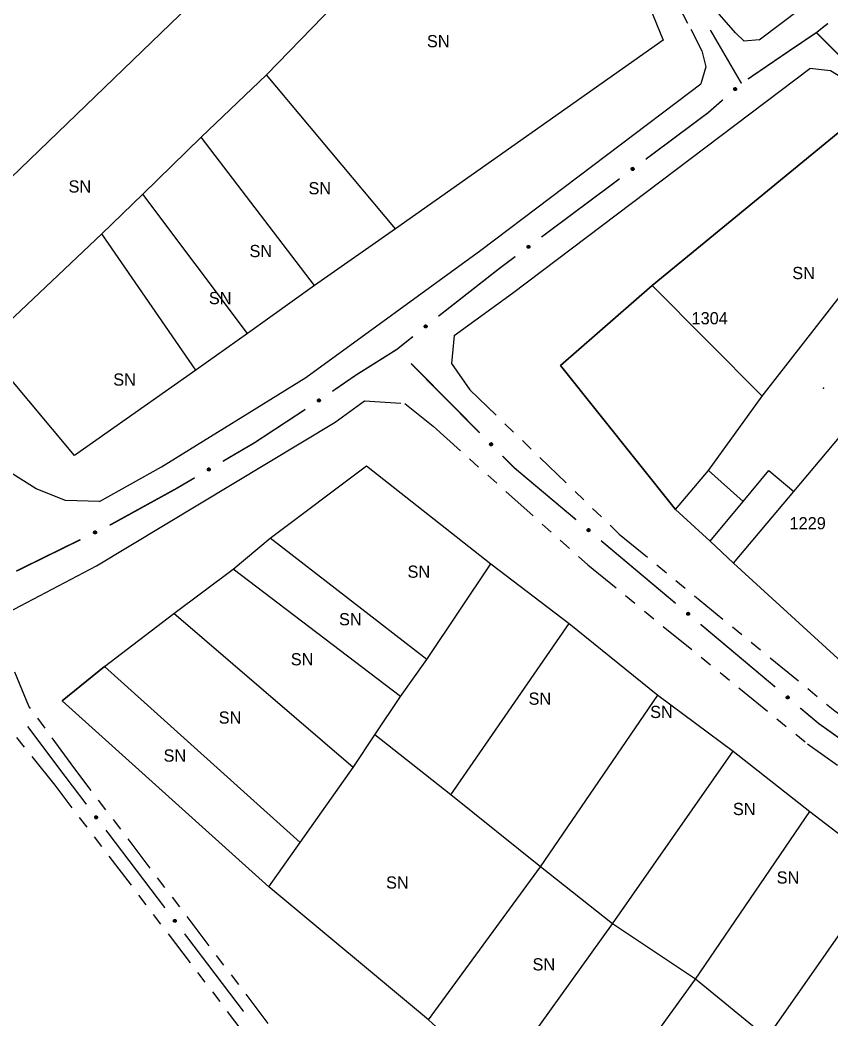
# Model space of a CAD drawing. Extents: x 207981 to 210201, y 4876477 to 4878908.
# Drawn here: x 209309.6 to 209409.4, y 4877421.4 to 4877544.4 of the extents above; entities that cross this region are included whole.
import ezdxf
from ezdxf.enums import TextEntityAlignment as Align

# ---------------------------------------------------------------- set-up
doc = ezdxf.new("R2010")
doc.units = 0
doc.header["$LTSCALE"] = 1.5
doc.header["$MEASUREMENT"] = 0
doc.linetypes.add('TRACO_25', pattern=[8, 3, -1, 1, -1, 1, -1])
for name, color, linetype in [('CD_MALHA_LOTES', 7, 'CONTINUOUS'), ('RU-QUADRA', 210, 'CONTINUOUS'), ('SV-EIXO-ROD-ESTR', 7, 'CONTINUOUS'), ('SV-EIXO-RUA-N-PAV', 6, 'CONTINUOUS'), ('SV-EST-MUNIC-PAV', 20, 'CONTINUOUS'), ('SV-RUA-NAO-PAV', 7, 'CONTINUOUS'), ('Th_NmrPort', 1, 'CONTINUOUS')]:
    doc.layers.add(name, color=color, linetype=linetype)

msp = doc.modelspace()

# ---------------------------------------------------------------- linework, layer by layer
at = {"layer": 'CD_MALHA_LOTES', "linetype": 'Continuous', "flags": 128}
for points in [[(209369.734508, 4877584.645409), (209374.218729, 4877577.562855), (209388.719106, 4877541.940543)], [(209345.343701, 4877560.63178), (209296.939264, 4877513.945596)], [(209339.895583, 4877537.707774), (209353.809239, 4877552.040516)], [(209388.719106, 4877541.940543), (209355.778943, 4877518.765085)], [(209331.891039, 4877530.038499), (209339.895583, 4877537.707774)], [(209355.778943, 4877518.765085), (209339.895583, 4877537.707774)], [(209324.68276, 4877522.997854), (209331.891039, 4877530.038499)], [(209345.804696, 4877511.766348), (209331.891039, 4877530.038499)], [(209410.2678, 4877530.556582), (209387.368751, 4877511.783071)], [(209319.653727, 4877518.136456), (209324.68276, 4877522.997854)], [(209337.59061, 4877505.857235), (209324.68276, 4877522.997854)], [(209355.778943, 4877518.765085), (209345.804696, 4877511.766348)], [(209304.985716, 4877504.306617), (209319.653727, 4877518.136456)], [(209331.220502, 4877501.373015), (209319.653727, 4877518.136456)], [(209400.904222, 4877498.154892), (209412.400101, 4877512.895575)], [(209345.804696, 4877511.766348), (209337.59061, 4877505.857235)], [(209387.368751, 4877511.783071), (209376.104644, 4877501.955948)], [(209400.904222, 4877498.154892), (209387.368751, 4877511.783071)], [(209337.59061, 4877505.857235), (209331.220502, 4877501.373015)], [(209316.301039, 4877490.853955), (209304.985716, 4877504.306617)], [(209376.104644, 4877501.955948), (209390.242721, 4877484.202232)], [(209331.220502, 4877501.373015), (209316.301039, 4877490.853955)], [(209394.321904, 4877489.023085), (209400.904222, 4877498.154892)], [(209404.797987, 4877486.427241), (209410.638635, 4877493.380394)], [(209340.365441, 4877480.679302), (209352.232154, 4877489.579337)], [(209352.232154, 4877489.579337), (209367.52909, 4877477.527206)], [(209390.242721, 4877484.202232), (209394.321904, 4877489.023085)], [(209398.586504, 4877485.222028), (209394.321904, 4877489.023085)], [(209398.586504, 4877485.222028), (209401.7386, 4877489.023085)], [(209401.7386, 4877489.023085), (209404.797987, 4877486.427241)], [(209397.381291, 4877477.619915), (209404.797987, 4877486.427241)], [(209394.507321, 4877480.308467), (209398.586504, 4877485.222028)], [(209390.242721, 4877484.202232), (209394.507321, 4877480.308467)], [(209335.822714, 4877476.878245), (209340.365441, 4877480.679302)], [(209359.64885, 4877465.753201), (209340.365441, 4877480.679302)], [(209394.507321, 4877480.308467), (209397.381291, 4877477.619915)], [(209328.498727, 4877471.408432), (209335.822714, 4877476.878245)], [(209356.404046, 4877461.210475), (209335.822714, 4877476.878245)], [(209359.64885, 4877465.753201), (209367.52909, 4877477.527206)], [(209367.52909, 4877477.527206), (209377.170794, 4877470.203219)], [(209397.381291, 4877477.619915), (209416.850118, 4877459.819844)], [(209319.969526, 4877464.918823), (209328.498727, 4877471.408432)], [(209350.563398, 4877452.495857), (209328.498727, 4877471.408432)], [(209362.615529, 4877449.111989), (209377.170794, 4877470.203219)], [(209377.170794, 4877470.203219), (209388.064067, 4877461.395892)], [(209319.969526, 4877464.918823), (209314.777839, 4877460.700577)], [(209344.073789, 4877443.271341), (209319.969526, 4877464.918823)], [(209356.404046, 4877461.210475), (209359.64885, 4877465.753201)], [(209353.25195, 4877456.482331), (209356.404046, 4877461.210475)], [(209373.647864, 4877440.258309), (209388.064067, 4877461.395892)], [(209388.064067, 4877461.395892), (209397.334937, 4877454.489094)], [(209314.777839, 4877460.700577), (209340.180023, 4877437.801528)], [(209350.563398, 4877452.495857), (209353.25195, 4877456.482331)], [(209362.615529, 4877449.111989), (209353.25195, 4877456.482331)], [(209382.501545, 4877433.258802), (209397.334937, 4877454.489094)], [(209397.334937, 4877454.489094), (209406.791224, 4877447.072398)], [(209344.073789, 4877443.271341), (209350.563398, 4877452.495857)], [(209373.647864, 4877440.258309), (209362.615529, 4877449.111989)], [(209392.699502, 4877426.444712), (209406.791224, 4877447.072398)], [(209406.791224, 4877447.072398), (209416.062094, 4877439.980182)], [(209340.180023, 4877437.801528), (209344.073789, 4877443.271341)], [(209359.834268, 4877421.438442), (209373.647864, 4877440.258309)], [(209382.501545, 4877433.258802), (209373.647864, 4877440.258309)], [(209401.506828, 4877419.213434), (209416.062094, 4877439.980182)], [(209359.834268, 4877421.438442), (209340.180023, 4877437.801528)], [(209368.409822, 4877413.650912), (209382.501545, 4877433.258802)], [(209392.699502, 4877426.444712), (209382.501545, 4877433.258802)], [(209377.680692, 4877405.677963), (209392.699502, 4877426.444712)], [(209401.506828, 4877419.213434), (209392.699502, 4877426.444712)], [(209368.409822, 4877413.650912), (209359.834268, 4877421.438442)]]:
    msp.add_lwpolyline(points, dxfattribs=at)
at = {"layer": 'RU-QUADRA', "linetype": 'Continuous', "flags": 128}
for points in [[(209274.195698, 4877617.400721), (209282.983699, 4877626.302561), (209306.201066, 4877651.447723), (209324.598942, 4877632.840303), (209341.194749, 4877615.071055), (209347.606766, 4877608.407587), (209369.734508, 4877584.645409), (209374.218729, 4877577.562855), (209388.719106, 4877541.940543), (209355.778943, 4877518.765085), (209345.804696, 4877511.766348), (209337.59061, 4877505.857235), (209331.220502, 4877501.373015), (209316.301039, 4877490.853955), (209304.985716, 4877504.306617), (209296.939264, 4877513.945596), (209278.541387, 4877536.953419), (209274.893252, 4877540.796972), (209269.431578, 4877546.551207), (209255.722985, 4877564.130461), (209240.401617, 4877583.161213), (209251.691046, 4877594.934475), (209266.528582, 4877608.965623)], [(209538.715704, 4877430.060352), (209509.04892, 4877390.149256), (209473.587843, 4877416.710299), (209465.738506, 4877422.921782), (209457.348369, 4877430.15306), (209448.139304, 4877438.126008), (209438.034056, 4877445.125515), (209416.850118, 4877459.819844), (209397.381291, 4877477.619915), (209394.507321, 4877480.308467), (209390.242721, 4877484.202232), (209376.104644, 4877501.955948), (209387.368751, 4877511.783071), (209410.2678, 4877530.556582), (209427.882453, 4877514.564332), (209447.536698, 4877499.452814), (209456.946631, 4877492.267889), (209466.402918, 4877485.036611), (209476.97171, 4877477.156371), (209486.474352, 4877470.203219), (209495.467096, 4877463.481838), (209503.440044, 4877457.548481)]]:
    msp.add_lwpolyline(points, close=True, dxfattribs=at)
msp.add_lwpolyline([(209368.409822, 4877413.650912), (209359.834268, 4877421.438442), (209340.180023, 4877437.801528), (209314.777839, 4877460.700577), (209319.969526, 4877464.918823), (209328.498727, 4877471.408432), (209335.822714, 4877476.878245), (209340.365441, 4877480.679302), (209352.232154, 4877489.579337), (209367.52909, 4877477.527206), (209377.170794, 4877470.203219), (209388.064067, 4877461.395892), (209397.334937, 4877454.489094), (209406.791224, 4877447.072398), (209416.062094, 4877439.980182), (209426.213697, 4877432.007234), (209438.08041, 4877423.292616), (209447.073154, 4877416.246755)], dxfattribs=at)
at = {"layer": 'SV-EIXO-ROD-ESTR', "const_width": 0.18}
for points in [[(209408.217179, 4877543.394842), (209407.578064, 4877542.888086)], [(209409.000753, 4877544.01614), (209408.217179, 4877543.394842)], [(209407.578064, 4877542.888086), (209404.936505, 4877541.109797)], [(209404.393325, 4877540.74413), (209399.150407, 4877537.170137)], [(209404.936505, 4877541.109797), (209404.393325, 4877540.74413)], [(209396.071202, 4877534.6254), (209394.567124, 4877533.307162)], [(209394.241762, 4877533.022001), (209386.572303, 4877527.302405)], [(209394.567124, 4877533.307162), (209394.241762, 4877533.022001)], [(209383.365794, 4877524.911109), (209373.746264, 4877517.737223)], [(209370.539754, 4877515.345927), (209368.936499, 4877514.150279)], [(209368.645941, 4877513.933592), (209361.060658, 4877507.98837)], [(209368.936499, 4877514.150279), (209368.645941, 4877513.933592)], [(209357.931469, 4877505.49678), (209356.368423, 4877504.249027)], [(209355.966203, 4877503.927941), (209351.322008, 4877501.008971)], [(209356.368423, 4877504.249027), (209355.966203, 4877503.927941)], [(209350.902397, 4877500.745236), (209348.014633, 4877498.759899)], [(209351.322008, 4877501.008971), (209350.902397, 4877500.745236)], [(209344.689046, 4877496.537577), (209338.836711, 4877492.696982)], [(209338.408165, 4877492.415749), (209334.535832, 4877490.148166)], [(209338.836711, 4877492.696982), (209338.408165, 4877492.415749)], [(209331.084105, 4877488.126885), (209329.358242, 4877487.116244)], [(209328.777195, 4877486.775991), (209320.60594, 4877482.279639)], [(209329.358242, 4877487.116244), (209328.777195, 4877486.775991)], [(209317.015844, 4877480.515856), (209309.834269, 4877476.990947)], [(209309.834269, 4877476.990947), (209309.119097, 4877476.639922)]]:
    msp.add_lwpolyline(points, dxfattribs=at)
at = {"layer": 'SV-EIXO-ROD-ESTR'}
for points in [[(209397.755889, 4877535.955555), (209397.753367, 4877535.906712), (209397.741212, 4877535.865249), (209397.721121, 4877535.833585), (209397.696071, 4877535.810233), (209397.667752, 4877535.78923), (209397.63453, 4877535.774354), (209397.593999, 4877535.766011), (209397.544985, 4877535.768196), (209397.503328, 4877535.78344), (209397.471231, 4877535.801476), (209397.445378, 4877535.826195), (209397.425435, 4877535.854047), (209397.411124, 4877535.889067), (209397.40307, 4877535.930224), (209397.40646, 4877535.979457), (209397.418656, 4877536.020024), (209397.438893, 4877536.050141), (209397.463908, 4877536.075974), (209397.493076, 4877536.09707), (209397.525772, 4877536.111485), (209397.567225, 4877536.11952), (209397.615773, 4877536.11553), (209397.656373, 4877536.103828), (209397.686766, 4877536.084019), (209397.711645, 4877536.058819), (209397.733057, 4877536.030672), (209397.749401, 4877535.997898), (209397.755889, 4877535.955555)], [(209385.150035, 4877526.104409), (209385.143674, 4877526.055916), (209385.12829, 4877526.01554), (209385.105766, 4877525.985557), (209385.078954, 4877525.964252), (209385.049069, 4877525.945545), (209385.014778, 4877525.933332), (209384.973716, 4877525.928207), (209384.925026, 4877525.934248), (209384.8847, 4877525.952725), (209384.854124, 4877525.973235), (209384.830298, 4877525.999913), (209384.812612, 4877526.02925), (209384.801104, 4877526.065289), (209384.796317, 4877526.106952), (209384.803576, 4877526.155765), (209384.818929, 4877526.195245), (209384.841476, 4877526.223674), (209384.868449, 4877526.247457), (209384.899188, 4877526.266189), (209384.932918, 4877526.277984), (209384.974875, 4877526.282728), (209385.022958, 4877526.274925), (209385.06251, 4877526.260061), (209385.091248, 4877526.237919), (209385.114065, 4877526.210837), (209385.133192, 4877526.181091), (209385.146904, 4877526.147132), (209385.150035, 4877526.104409)], [(209372.323996, 4877516.539227), (209372.317634, 4877516.490734), (209372.30225, 4877516.450358), (209372.279727, 4877516.420375), (209372.252915, 4877516.39907), (209372.22303, 4877516.380363), (209372.188739, 4877516.36815), (209372.147676, 4877516.363025), (209372.098987, 4877516.369066), (209372.058661, 4877516.387543), (209372.028084, 4877516.408053), (209372.004259, 4877516.434731), (209371.986572, 4877516.464068), (209371.975064, 4877516.500107), (209371.970278, 4877516.54177), (209371.977536, 4877516.590583), (209371.99289, 4877516.630063), (209372.015437, 4877516.658492), (209372.04241, 4877516.682275), (209372.073149, 4877516.701007), (209372.106879, 4877516.712802), (209372.148836, 4877516.717546), (209372.196919, 4877516.709743), (209372.236471, 4877516.694879), (209372.265209, 4877516.672737), (209372.288025, 4877516.645655), (209372.307152, 4877516.615909), (209372.320864, 4877516.58195), (209372.323996, 4877516.539227)], [(209359.675482, 4877506.748141), (209359.670719, 4877506.699465), (209359.656672, 4877506.658604), (209359.635147, 4877506.627897), (209359.609051, 4877506.605721), (209359.579797, 4877506.586041), (209359.545926, 4877506.572706), (209359.505055, 4877506.566233), (209359.456193, 4877506.570668), (209359.415281, 4877506.587809), (209359.384046, 4877506.607301), (209359.359356, 4877506.633182), (209359.340714, 4877506.66192), (209359.328026, 4877506.697561), (209359.321871, 4877506.739044), (209359.32752, 4877506.788069), (209359.341566, 4877506.828033), (209359.363165, 4877506.857189), (209359.389341, 4877506.881846), (209359.419447, 4877506.90158), (209359.452771, 4877506.914478), (209359.494549, 4877506.9206), (209359.542863, 4877506.914383), (209359.582882, 4877506.900829), (209359.612333, 4877506.879645), (209359.636028, 4877506.853328), (209359.656124, 4877506.824227), (209359.670946, 4877506.790738), (209359.675482, 4877506.748141)], [(209346.541662, 4877497.621689), (209346.532403, 4877497.573665), (209346.514625, 4877497.534284), (209346.490343, 4877497.505706), (209346.462301, 4877497.486048), (209346.431348, 4877497.469168), (209346.396386, 4877497.459034), (209346.35509, 4877497.456382), (209346.30685, 4877497.465332), (209346.267705, 4877497.486196), (209346.238415, 4877497.508503), (209346.216232, 4877497.536563), (209346.200338, 4877497.566907), (209346.191012, 4877497.603572), (209346.188734, 4877497.645447), (209346.198908, 4877497.693736), (209346.216602, 4877497.732225), (209346.240814, 4877497.75925), (209346.269165, 4877497.781371), (209346.300972, 4877497.798226), (209346.335349, 4877497.807976), (209346.377515, 4877497.810194), (209346.425044, 4877497.799521), (209346.463633, 4877497.782311), (209346.49099, 4877497.758485), (209346.512141, 4877497.730083), (209346.529449, 4877497.699243), (209346.541099, 4877497.664522), (209346.541662, 4877497.621689)], [(209332.989581, 4877489.115138), (209332.977886, 4877489.067649), (209332.958123, 4877489.029226), (209332.932416, 4877489.001923), (209332.903408, 4877488.98372), (209332.871634, 4877488.96844), (209332.836201, 4877488.960101), (209332.794824, 4877488.959558), (209332.747103, 4877488.970956), (209332.709073, 4877488.993789), (209332.680957, 4877489.017559), (209332.660235, 4877489.046714), (209332.645908, 4877489.077829), (209332.638464, 4877489.114922), (209332.638323, 4877489.156859), (209332.650945, 4877489.204566), (209332.670579, 4877489.242102), (209332.696137, 4877489.267858), (209332.725579, 4877489.288506), (209332.758204, 4877489.303717), (209332.793034, 4877489.311701), (209332.835258, 4877489.311767), (209332.88218, 4877489.298685), (209332.919842, 4877489.27953), (209332.945949, 4877489.25434), (209332.965624, 4877489.224897), (209332.981338, 4877489.193214), (209332.991202, 4877489.157945), (209332.989581, 4877489.115138)], [(209318.988723, 4877481.361571), (209318.973573, 4877481.315069), (209318.951043, 4877481.2782), (209318.923401, 4877481.252858), (209318.893135, 4877481.236833), (209318.860326, 4877481.223926), (209318.824376, 4877481.218212), (209318.78307, 4877481.220707), (209318.736315, 4877481.235578), (209318.700064, 4877481.26114), (209318.673769, 4877481.28691), (209318.655242, 4877481.317507), (209318.643238, 4877481.34959), (209318.638536, 4877481.387129), (209318.641474, 4877481.428963), (209318.657565, 4877481.475616), (209318.6799, 4877481.511609), (209318.707281, 4877481.535419), (209318.738159, 4877481.55385), (209318.771813, 4877481.566626), (209318.807134, 4877481.572032), (209318.849249, 4877481.568998), (209318.895085, 4877481.552506), (209318.931238, 4877481.530639), (209318.955426, 4877481.503601), (209318.972887, 4877481.472792), (209318.986233, 4877481.440042), (209318.993482, 4877481.404144), (209318.988723, 4877481.361571)]]:
    msp.add_lwpolyline(points, close=True, dxfattribs=at)
for points in [[(209397.567225, 4877536.11952), (209397.40307, 4877535.930224)], [(209397.525772, 4877536.111485), (209397.40646, 4877535.979457)], [(209397.58962, 4877536.113844), (209397.409049, 4877535.912037)], [(209397.543926, 4877536.110084), (209397.410293, 4877535.960303)], [(209397.615773, 4877536.11553), (209397.411124, 4877535.889067)], [(209397.506579, 4877536.100939), (209397.41706, 4877536.004337)], [(209397.493076, 4877536.09707), (209397.418656, 4877536.020024)], [(209397.633781, 4877536.109002), (209397.421145, 4877535.875463)], [(209397.656373, 4877536.103828), (209397.425435, 4877535.854047)], [(209397.668453, 4877536.092215), (209397.437346, 4877535.842487)], [(209397.686766, 4877536.084019), (209397.445378, 4877535.826195)], [(209397.696968, 4877536.070031), (209397.457905, 4877535.81696)], [(209397.711645, 4877536.058819), (209397.471231, 4877535.801476)], [(209397.720225, 4877536.041425), (209397.492196, 4877535.794396)], [(209397.733057, 4877536.030672), (209397.503328, 4877535.78344)], [(209397.737578, 4877536.011274), (209397.527894, 4877535.778508)], [(209397.749401, 4877535.997898), (209397.544985, 4877535.768196)], [(209397.750827, 4877535.977525), (209397.570902, 4877535.770841)], [(209397.755889, 4877535.955555), (209397.593999, 4877535.766011)], [(209397.753434, 4877535.929006), (209397.619548, 4877535.775373)], [(209397.753367, 4877535.906712), (209397.63453, 4877535.774354)], [(209397.74654, 4877535.883046), (209397.657148, 4877535.788369)], [(209397.741212, 4877535.865249), (209397.667752, 4877535.78923)], [(209384.974875, 4877526.282728), (209384.796317, 4877526.106952)], [(209384.996753, 4877526.275304), (209384.800845, 4877526.088351)], [(209385.022958, 4877526.274925), (209384.801104, 4877526.065289)], [(209384.932918, 4877526.277984), (209384.803576, 4877526.155765)], [(209384.950905, 4877526.275156), (209384.805888, 4877526.136368)], [(209385.040396, 4877526.266999), (209384.810022, 4877526.050938)], [(209385.06251, 4877526.260061), (209384.812612, 4877526.02925)], [(209384.912954, 4877526.268982), (209384.816103, 4877526.179733)], [(209384.899188, 4877526.266189), (209384.818929, 4877526.195245)], [(209385.073637, 4877526.247532), (209384.823575, 4877526.016788)], [(209385.091248, 4877526.237919), (209384.830298, 4877525.999913)], [(209385.100316, 4877526.223171), (209384.842059, 4877525.98972)], [(209385.114065, 4877526.210837), (209384.854124, 4877525.973235)], [(209385.121247, 4877526.192822), (209384.874466, 4877525.964525)], [(209385.133192, 4877526.181091), (209384.8847, 4877525.952725)], [(209385.136171, 4877526.161397), (209384.908801, 4877525.945874)], [(209385.146904, 4877526.147132), (209384.925026, 4877525.934248)], [(209385.14672, 4877526.126709), (209384.951072, 4877525.934843)], [(209385.150035, 4877526.104409), (209384.973716, 4877525.928207)], [(209385.145497, 4877526.078135), (209384.999924, 4877525.935529)], [(209385.143674, 4877526.055916), (209385.014778, 4877525.933332)], [(209385.135003, 4877526.032862), (209385.03843, 4877525.945521)], [(209385.12829, 4877526.01554), (209385.049069, 4877525.945545)], [(209372.148836, 4877516.717546), (209371.970278, 4877516.54177)], [(209372.170714, 4877516.710122), (209371.974805, 4877516.523169)], [(209372.196919, 4877516.709743), (209371.975064, 4877516.500107)], [(209372.106879, 4877516.712802), (209371.977536, 4877516.590583)], [(209372.124865, 4877516.709974), (209371.979848, 4877516.571186)], [(209372.214356, 4877516.701817), (209371.983983, 4877516.485756)], [(209372.236471, 4877516.694879), (209371.986572, 4877516.464068)], [(209372.086915, 4877516.7038), (209371.990064, 4877516.614551)], [(209372.073149, 4877516.701007), (209371.99289, 4877516.630063)], [(209372.247598, 4877516.68235), (209371.997535, 4877516.451606)], [(209372.265209, 4877516.672737), (209372.004259, 4877516.434731)], [(209372.274276, 4877516.657989), (209372.016019, 4877516.424538)], [(209372.288025, 4877516.645655), (209372.028084, 4877516.408053)], [(209372.295207, 4877516.62764), (209372.048426, 4877516.399342)], [(209372.307152, 4877516.615909), (209372.058661, 4877516.387543)], [(209372.310132, 4877516.596215), (209372.082762, 4877516.380692)], [(209372.320864, 4877516.58195), (209372.098987, 4877516.369066)], [(209372.320681, 4877516.561527), (209372.125032, 4877516.36966)], [(209372.323996, 4877516.539227), (209372.147676, 4877516.363025)], [(209372.319457, 4877516.512953), (209372.173884, 4877516.370346)], [(209372.317634, 4877516.490734), (209372.188739, 4877516.36815)], [(209372.308964, 4877516.46768), (209372.212391, 4877516.380339)], [(209372.30225, 4877516.450358), (209372.22303, 4877516.380363)], [(209359.494549, 4877506.9206), (209359.321871, 4877506.739044)], [(209359.516659, 4877506.913901), (209359.327009, 4877506.720602)], [(209359.452771, 4877506.914478), (209359.32752, 4877506.788069)], [(209359.542863, 4877506.914383), (209359.328026, 4877506.697561)], [(209359.470841, 4877506.912244), (209359.330469, 4877506.76876)], [(209359.560551, 4877506.907035), (209359.337412, 4877506.683511)], [(209359.433114, 4877506.904825), (209359.339252, 4877506.812436)], [(209359.582882, 4877506.900829), (209359.340714, 4877506.66192)], [(209359.419447, 4877506.90158), (209359.341566, 4877506.828033)], [(209359.594415, 4877506.888673), (209359.35208, 4877506.649826)], [(209359.612333, 4877506.879645), (209359.359356, 4877506.633182)], [(209359.621881, 4877506.865203), (209359.371445, 4877506.623381)], [(209359.636028, 4877506.853328), (209359.384046, 4877506.607301)], [(209359.6438, 4877506.835559), (209359.404664, 4877506.599265)], [(209359.656124, 4877506.824227), (209359.415281, 4877506.587809)], [(209359.65975, 4877506.804642), (209359.439594, 4877506.581754)], [(209359.670946, 4877506.790738), (209359.456193, 4877506.570668)], [(209359.671435, 4877506.77032), (209359.482205, 4877506.57212)], [(209359.675482, 4877506.748141), (209359.505055, 4877506.566233)], [(209359.67181, 4877506.721732), (209359.531008, 4877506.574413)], [(209359.670719, 4877506.699465), (209359.545926, 4877506.572706)], [(209359.662812, 4877506.676138), (209359.569165, 4877506.585667)], [(209359.656672, 4877506.658604), (209359.579797, 4877506.586041)], [(209346.377515, 4877497.810194), (209346.188734, 4877497.645447)], [(209346.425044, 4877497.799521), (209346.191012, 4877497.603572)], [(209346.398909, 4877497.801472), (209346.192138, 4877497.626608)], [(209346.335349, 4877497.807976), (209346.198908, 4877497.693736)], [(209346.441974, 4877497.790563), (209346.199054, 4877497.588712)], [(209346.353134, 4877497.804074), (209346.200052, 4877497.674236)], [(209346.463633, 4877497.782311), (209346.200338, 4877497.566907)], [(209346.473988, 4877497.769137), (209346.210533, 4877497.55381)], [(209346.314881, 4877497.800188), (209346.21285, 4877497.71691)], [(209346.49099, 4877497.758485), (209346.216232, 4877497.536563)], [(209346.300972, 4877497.798226), (209346.216602, 4877497.732225)], [(209346.499157, 4877497.743219), (209346.22736, 4877497.525682)], [(209346.512141, 4877497.730083), (209346.238415, 4877497.508503)], [(209346.51823, 4877497.711669), (209346.258197, 4877497.498588)], [(209346.529449, 4877497.699243), (209346.267705, 4877497.486196)], [(209346.531242, 4877497.679406), (209346.291352, 4877497.477911)], [(209346.541099, 4877497.664522), (209346.30685, 4877497.465332)], [(209346.539691, 4877497.644148), (209346.332884, 4877497.464364)], [(209346.541662, 4877497.621689), (209346.35509, 4877497.456382)], [(209346.535556, 4877497.595735), (209346.38169, 4877497.462118)], [(209346.532403, 4877497.573665), (209346.396386, 4877497.459034)], [(209346.522365, 4877497.551172), (209346.420727, 4877497.469783)], [(209346.514625, 4877497.534284), (209346.431348, 4877497.469168)], [(209332.835258, 4877489.311767), (209332.638323, 4877489.156859)], [(209332.88218, 4877489.298685), (209332.638464, 4877489.114922)], [(209332.856179, 4877489.301965), (209332.640762, 4877489.13787)], [(209332.898632, 4877489.288875), (209332.645737, 4877489.099671)], [(209332.919842, 4877489.27953), (209332.645908, 4877489.077829)], [(209332.793034, 4877489.311701), (209332.650945, 4877489.204566)], [(209332.810596, 4877489.306898), (209332.651094, 4877489.185033)], [(209332.929512, 4877489.265845), (209332.655422, 4877489.064229)], [(209332.945949, 4877489.25434), (209332.660235, 4877489.046714)], [(209332.772195, 4877489.304968), (209332.666051, 4877489.226999)], [(209332.758204, 4877489.303717), (209332.670579, 4877489.242102)], [(209332.953327, 4877489.238678), (209332.670793, 4877489.03528)], [(209332.965624, 4877489.224897), (209332.680957, 4877489.017559)], [(209332.970766, 4877489.206196), (209332.700209, 4877489.006649)], [(209332.981338, 4877489.193214), (209332.709073, 4877488.993789)], [(209332.982117, 4877489.173311), (209332.732266, 4877488.984308)], [(209332.991202, 4877489.157945), (209332.747103, 4877488.970956)], [(209332.988758, 4877489.137669), (209332.773054, 4877488.968662)], [(209332.989581, 4877489.115138), (209332.794824, 4877488.959558)], [(209332.982159, 4877489.089529), (209332.821681, 4877488.96393)], [(209332.977886, 4877489.067649), (209332.836201, 4877488.960101)], [(209332.966714, 4877489.045697), (209332.861058, 4877488.969595)], [(209332.958123, 4877489.029226), (209332.871634, 4877488.96844)], [(209318.895085, 4877481.552506), (209318.638536, 4877481.387129)], [(209318.849249, 4877481.568998), (209318.641474, 4877481.428963)], [(209318.869394, 4877481.557687), (209318.642513, 4877481.409847)], [(209318.931238, 4877481.530639), (209318.643238, 4877481.34959)], [(209318.910772, 4877481.541516), (209318.64467, 4877481.371385)], [(209318.939878, 4877481.516281), (209318.651728, 4877481.335329)], [(209318.955426, 4877481.503601), (209318.655242, 4877481.317507)], [(209318.824296, 4877481.565952), (209318.656279, 4877481.456125)], [(209318.807134, 4877481.572032), (209318.657565, 4877481.475616)], [(209318.961635, 4877481.487439), (209318.664932, 4877481.305329)], [(209318.972887, 4877481.472792), (209318.673769, 4877481.28691)], [(209318.785857, 4877481.566846), (209318.674277, 4877481.496879)], [(209318.771813, 4877481.566626), (209318.6799, 4877481.511609)], [(209318.976643, 4877481.453765), (209318.692167, 4877481.274616)], [(209318.986233, 4877481.440042), (209318.700064, 4877481.26114)], [(209318.985549, 4877481.420136), (209318.722498, 4877481.249983)], [(209318.993482, 4877481.404144), (209318.736315, 4877481.235578)], [(209318.989555, 4877481.384101), (209318.762028, 4877481.231384)], [(209318.988723, 4877481.361571), (209318.78307, 4877481.220707)], [(209318.979441, 4877481.336576), (209318.810176, 4877481.223096)], [(209318.973573, 4877481.315069), (209318.824376, 4877481.218212)], [(209318.96082, 4877481.293996), (209318.849863, 4877481.225855)], [(209318.951043, 4877481.2782), (209318.860326, 4877481.223926)]]:
    msp.add_lwpolyline(points, dxfattribs=at)
at = {"layer": 'SV-EIXO-RUA-N-PAV', "const_width": 0.18}
for points in [[(209394.525752, 4877543.213403), (209398.048889, 4877537.164642)], [(209408.228954, 4877542.237196), (209407.578064, 4877542.888086)], [(209412.516314, 4877537.949835), (209408.228954, 4877542.237196)], [(209398.048889, 4877537.164642), (209398.359656, 4877536.631098)], [(209366.136301, 4877493.660514), (209357.691525, 4877502.186108)], [(209370.42209, 4877489.333711), (209368.951227, 4877490.81865)], [(209371.118899, 4877488.74857), (209370.42209, 4877489.333711)], [(209378.011113, 4877482.960877), (209371.118899, 4877488.74857)], [(209390.263938, 4877472.671646), (209381.07432, 4877480.388569)], [(209402.516763, 4877462.382414), (209393.327144, 4877470.099338)], [(209407.861112, 4877457.894532), (209405.579969, 4877459.810107)], [(209314.877976, 4877451.729461), (209310.520909, 4877457.538883)], [(209407.878422, 4877457.882231), (209407.861112, 4877457.894532)], [(209415.214658, 4877452.668821), (209407.878422, 4877457.882231)], [(209315.32432, 4877451.141456), (209314.877976, 4877451.729461)], [(209317.742799, 4877447.955399), (209315.32432, 4877451.141456)], [(209327.416716, 4877435.211171), (209320.161278, 4877444.769342)], [(209337.090632, 4877422.466944), (209329.835195, 4877432.025114)]]:
    msp.add_lwpolyline(points, dxfattribs=at)
at = {"layer": 'SV-EIXO-RUA-N-PAV'}
for points in [[(209367.566668, 4877492.060035), (209367.517762, 4877492.059575), (209367.475635, 4877492.06918), (209367.442805, 4877492.087304), (209367.417971, 4877492.110884), (209367.395281, 4877492.13787), (209367.378407, 4877492.170124), (209367.367608, 4877492.210071), (209367.366803, 4877492.259127), (209367.379479, 4877492.301635), (209367.395525, 4877492.334772), (209367.418622, 4877492.362084), (209367.445207, 4877492.383687), (209367.47929, 4877492.400106), (209367.519879, 4877492.410654), (209367.569227, 4877492.410271), (209367.610462, 4877492.400571), (209367.641756, 4877492.382206), (209367.669067, 4877492.358812), (209367.691901, 4877492.330985), (209367.708283, 4877492.299228), (209367.718829, 4877492.258342), (209367.717805, 4877492.209641), (209367.7086, 4877492.168403), (209367.69068, 4877492.136859), (209367.667043, 4877492.11049), (209367.640253, 4877492.087403), (209367.608537, 4877492.069092), (209367.566668, 4877492.060035)], [(209379.581957, 4877481.498026), (209379.533298, 4877481.493091), (209379.490469, 4877481.498801), (209379.456118, 4877481.513844), (209379.42923, 4877481.535053), (209379.404165, 4877481.559848), (209379.38441, 4877481.590423), (209379.370001, 4877481.629213), (209379.364709, 4877481.67799), (209379.373441, 4877481.72148), (209379.386388, 4877481.755946), (209379.406888, 4877481.785257), (209379.431384, 4877481.809203), (209379.463821, 4877481.828673), (209379.503275, 4877481.842891), (209379.552451, 4877481.847026), (209379.5944, 4877481.84114), (209379.627244, 4877481.825717), (209379.656581, 4877481.804921), (209379.681867, 4877481.7793), (209379.701085, 4877481.749176), (209379.71533, 4877481.709426), (209379.718767, 4877481.660836), (209379.713375, 4877481.618929), (209379.698417, 4877481.585877), (209379.677293, 4877481.557456), (209379.652729, 4877481.532014), (209379.622821, 4877481.510876), (209379.581957, 4877481.498026)], [(209391.834782, 4877471.208794), (209391.786123, 4877471.20386), (209391.743294, 4877471.20957), (209391.708943, 4877471.224613), (209391.682055, 4877471.245821), (209391.65699, 4877471.270617), (209391.637235, 4877471.301191), (209391.622826, 4877471.339982), (209391.617534, 4877471.388759), (209391.626266, 4877471.432249), (209391.639213, 4877471.466715), (209391.659713, 4877471.496026), (209391.684209, 4877471.519972), (209391.716646, 4877471.539442), (209391.7561, 4877471.55366), (209391.805275, 4877471.557794), (209391.847225, 4877471.551909), (209391.880069, 4877471.536486), (209391.909406, 4877471.51569), (209391.934692, 4877471.490069), (209391.95391, 4877471.459944), (209391.968155, 4877471.420195), (209391.971592, 4877471.371605), (209391.9662, 4877471.329698), (209391.951242, 4877471.296646), (209391.930118, 4877471.268225), (209391.905554, 4877471.242783), (209391.875646, 4877471.221645), (209391.834782, 4877471.208794)], [(209404.087607, 4877460.919563), (209404.038948, 4877460.914629), (209403.996119, 4877460.920338), (209403.961768, 4877460.935382), (209403.93488, 4877460.95659), (209403.909815, 4877460.981386), (209403.89006, 4877461.01196), (209403.875651, 4877461.050751), (209403.870359, 4877461.099528), (209403.879091, 4877461.143017), (209403.892038, 4877461.177484), (209403.912538, 4877461.206795), (209403.937034, 4877461.23074), (209403.969471, 4877461.25021), (209404.008925, 4877461.264429), (209404.0581, 4877461.268563), (209404.10005, 4877461.262678), (209404.132894, 4877461.247255), (209404.162231, 4877461.226458), (209404.187517, 4877461.200837), (209404.206735, 4877461.170713), (209404.22098, 4877461.130964), (209404.224417, 4877461.082373), (209404.219025, 4877461.040466), (209404.204067, 4877461.007415), (209404.182943, 4877460.978993), (209404.158379, 4877460.953551), (209404.128471, 4877460.932414), (209404.087607, 4877460.919563)], [(209318.95123, 4877446.18137), (209318.902685, 4877446.187319), (209318.862179, 4877446.202359), (209318.832006, 4877446.224627), (209318.810473, 4877446.251257), (209318.791513, 4877446.280981), (209318.779009, 4877446.315168), (209318.773535, 4877446.356185), (209318.779161, 4877446.404924), (209318.797295, 4877446.445406), (209318.817544, 4877446.476155), (209318.844019, 4877446.500207), (209318.873204, 4877446.518142), (209318.909144, 4877446.529956), (209318.950765, 4877446.535097), (209318.999637, 4877446.528254), (209319.039247, 4877446.513237), (209319.067866, 4877446.490932), (209319.091878, 4877446.464163), (209319.110871, 4877446.433584), (209319.122952, 4877446.399956), (209319.128052, 4877446.35804), (209319.120659, 4877446.309893), (209319.106132, 4877446.270216), (209319.084235, 4877446.241291), (209319.057348, 4877446.218245), (209319.027766, 4877446.198865), (209318.993924, 4877446.184865), (209318.95123, 4877446.18137)], [(209328.625146, 4877433.437142), (209328.576601, 4877433.443092), (209328.536095, 4877433.458131), (209328.505922, 4877433.480399), (209328.48439, 4877433.507029), (209328.465429, 4877433.536754), (209328.452925, 4877433.57094), (209328.447452, 4877433.611957), (209328.453078, 4877433.660696), (209328.471212, 4877433.701178), (209328.49146, 4877433.731928), (209328.517935, 4877433.755979), (209328.54712, 4877433.773914), (209328.58306, 4877433.785729), (209328.624681, 4877433.79087), (209328.673554, 4877433.784026), (209328.713163, 4877433.769009), (209328.741783, 4877433.746705), (209328.765794, 4877433.719935), (209328.784787, 4877433.689357), (209328.796868, 4877433.655728), (209328.801969, 4877433.613813), (209328.794575, 4877433.565665), (209328.780049, 4877433.525988), (209328.758152, 4877433.497063), (209328.731265, 4877433.474017), (209328.701682, 4877433.454638), (209328.667841, 4877433.440638), (209328.625146, 4877433.437142)]]:
    msp.add_lwpolyline(points, close=True, dxfattribs=at)
for points in [[(209367.608537, 4877492.069092), (209367.366803, 4877492.259127)], [(209367.566668, 4877492.060035), (209367.367608, 4877492.210071)], [(209367.588288, 4877492.066426), (209367.371022, 4877492.233419)], [(209367.621167, 4877492.081707), (209367.376053, 4877492.276814)], [(209367.517762, 4877492.059575), (209367.378407, 4877492.170124)], [(209367.540018, 4877492.060867), (209367.378511, 4877492.18514)], [(209367.640253, 4877492.087403), (209367.379479, 4877492.301635)], [(209367.650204, 4877492.100867), (209367.389736, 4877492.313414)], [(209367.493724, 4877492.064947), (209367.393774, 4877492.148402)], [(209367.475635, 4877492.06918), (209367.395281, 4877492.13787)], [(209367.667043, 4877492.11049), (209367.395525, 4877492.334772)], [(209367.67734, 4877492.125824), (209367.410168, 4877492.349018)], [(209367.69068, 4877492.136859), (209367.418622, 4877492.362084)], [(209367.697744, 4877492.155638), (209367.434395, 4877492.371094)], [(209367.7086, 4877492.168403), (209367.445207, 4877492.383687)], [(209367.712387, 4877492.191269), (209367.466322, 4877492.389275)], [(209367.717805, 4877492.209641), (209367.47929, 4877492.400106)], [(209367.714528, 4877492.235643), (209367.502091, 4877492.403578)], [(209367.718829, 4877492.258342), (209367.519879, 4877492.410654)], [(209367.70799, 4877492.281023), (209367.550342, 4877492.405278)], [(209367.708283, 4877492.299228), (209367.569227, 4877492.410271)], [(209367.696586, 4877492.317742), (209367.594707, 4877492.401207)], [(209367.691901, 4877492.330985), (209367.610462, 4877492.400571)], [(209379.686143, 4877481.573668), (209379.399665, 4877481.771472)], [(209379.698417, 4877481.585877), (209379.406888, 4877481.785257)], [(209379.703733, 4877481.605224), (209379.42177, 4877481.795673)], [(209379.713375, 4877481.618929), (209379.431384, 4877481.809203)], [(209379.715053, 4877481.642045), (209379.451899, 4877481.8167)], [(209379.718767, 4877481.660836), (209379.463821, 4877481.828673)], [(209379.713124, 4877481.686429), (209379.486209, 4877481.834216)], [(209379.71533, 4877481.709426), (209379.503275, 4877481.842891)], [(209379.70246, 4877481.73102), (209379.534102, 4877481.840325)], [(209379.701085, 4877481.749176), (209379.552451, 4877481.847026)], [(209379.687744, 4877481.766542), (209379.578653, 4877481.840332)], [(209379.681867, 4877481.7793), (209379.5944, 4877481.84114)], [(209379.622821, 4877481.510876), (209379.364709, 4877481.67799)], [(209379.581957, 4877481.498026), (209379.370001, 4877481.629213)], [(209379.602902, 4877481.506369), (209379.371264, 4877481.652776)], [(209379.634244, 4877481.524595), (209379.372302, 4877481.69645)], [(209379.652729, 4877481.532014), (209379.373441, 4877481.72148)], [(209379.661406, 4877481.546331), (209379.382577, 4877481.734148)], [(209379.555343, 4877481.496415), (209379.38314, 4877481.605385)], [(209379.533298, 4877481.493091), (209379.38441, 4877481.590423)], [(209379.677293, 4877481.557456), (209379.386388, 4877481.755946)], [(209379.508869, 4877481.496241), (209379.401701, 4877481.570198)], [(209379.490469, 4877481.498801), (209379.404165, 4877481.559848)], [(209391.875646, 4877471.221645), (209391.617534, 4877471.388759)], [(209391.834782, 4877471.208794), (209391.622826, 4877471.339982)], [(209391.855727, 4877471.217137), (209391.624089, 4877471.363545)], [(209391.887069, 4877471.235364), (209391.625127, 4877471.407218)], [(209391.905554, 4877471.242783), (209391.626266, 4877471.432249)], [(209391.914231, 4877471.2571), (209391.635402, 4877471.444917)], [(209391.808168, 4877471.207184), (209391.635965, 4877471.316153)], [(209391.786123, 4877471.20386), (209391.637235, 4877471.301191)], [(209391.930118, 4877471.268225), (209391.639213, 4877471.466715)], [(209391.938968, 4877471.284436), (209391.65249, 4877471.482241)], [(209391.761694, 4877471.207009), (209391.654526, 4877471.280967)], [(209391.743294, 4877471.20957), (209391.65699, 4877471.270617)], [(209391.951242, 4877471.296646), (209391.659713, 4877471.496026)], [(209391.956558, 4877471.315993), (209391.674595, 4877471.506442)], [(209391.9662, 4877471.329698), (209391.684209, 4877471.519972)], [(209391.967878, 4877471.352814), (209391.704724, 4877471.527468)], [(209391.971592, 4877471.371605), (209391.716646, 4877471.539442)], [(209391.965949, 4877471.397198), (209391.739033, 4877471.544985)], [(209391.968155, 4877471.420195), (209391.7561, 4877471.55366)], [(209391.955285, 4877471.441789), (209391.786927, 4877471.551094)], [(209391.95391, 4877471.459944), (209391.805275, 4877471.557794)], [(209391.940569, 4877471.477311), (209391.831478, 4877471.551101)], [(209391.934692, 4877471.490069), (209391.847225, 4877471.551909)], [(209404.128471, 4877460.932414), (209403.870359, 4877461.099528)], [(209404.087607, 4877460.919563), (209403.875651, 4877461.050751)], [(209404.108552, 4877460.927906), (209403.876914, 4877461.074314)], [(209404.139894, 4877460.946133), (209403.877952, 4877461.117987)], [(209404.158379, 4877460.953551), (209403.879091, 4877461.143017)], [(209404.167056, 4877460.967869), (209403.888227, 4877461.155686)], [(209404.060993, 4877460.917952), (209403.88879, 4877461.026922)], [(209404.038948, 4877460.914629), (209403.89006, 4877461.01196)], [(209404.182943, 4877460.978993), (209403.892038, 4877461.177484)], [(209404.191793, 4877460.995205), (209403.905315, 4877461.19301)], [(209404.014519, 4877460.917778), (209403.907351, 4877460.991735)], [(209403.996119, 4877460.920338), (209403.909815, 4877460.981386)], [(209404.204067, 4877461.007415), (209403.912538, 4877461.206795)], [(209404.209383, 4877461.026761), (209403.92742, 4877461.217211)], [(209404.219025, 4877461.040466), (209403.937034, 4877461.23074)], [(209404.220703, 4877461.063583), (209403.957549, 4877461.238237)], [(209404.224417, 4877461.082373), (209403.969471, 4877461.25021)], [(209404.218774, 4877461.107966), (209403.991858, 4877461.255754)], [(209404.22098, 4877461.130964), (209404.008925, 4877461.264429)], [(209404.20811, 4877461.152558), (209404.039752, 4877461.261863)], [(209404.206735, 4877461.170713), (209404.0581, 4877461.268563)], [(209404.193394, 4877461.188079), (209404.084303, 4877461.261869)], [(209404.187517, 4877461.200837), (209404.10005, 4877461.262678)], [(209318.95123, 4877446.18137), (209318.773535, 4877446.356185)], [(209318.902685, 4877446.187319), (209318.779009, 4877446.315168)], [(209318.993924, 4877446.184865), (209318.779161, 4877446.404924)], [(209318.973501, 4877446.184875), (209318.779977, 4877446.378885)], [(209318.924919, 4877446.185685), (209318.781079, 4877446.33004)], [(209319.008098, 4877446.195718), (209318.790649, 4877446.421247)], [(209318.879557, 4877446.195793), (209318.791399, 4877446.29162)], [(209318.862179, 4877446.202359), (209318.791513, 4877446.280981)], [(209319.027766, 4877446.198865), (209318.797295, 4877446.445406)], [(209319.039394, 4877446.210909), (209318.809007, 4877446.45574)], [(209319.057348, 4877446.218245), (209318.817544, 4877446.476155)], [(209319.069565, 4877446.232098), (209318.833926, 4877446.48836)], [(209319.084235, 4877446.241291), (209318.844019, 4877446.500207)], [(209319.093698, 4877446.258983), (209318.860835, 4877446.507074)], [(209319.106132, 4877446.270216), (209318.873204, 4877446.518142)], [(209319.112881, 4877446.292389), (209318.894869, 4877446.520916)], [(209319.120659, 4877446.309893), (209318.909144, 4877446.529956)], [(209319.120816, 4877446.3361), (209318.932203, 4877446.530411)], [(209319.128052, 4877446.35804), (209318.950765, 4877446.535097)], [(209319.120277, 4877446.381946), (209318.980261, 4877446.525777)], [(209319.122952, 4877446.399956), (209318.999637, 4877446.528254)], [(209319.113781, 4877446.419842), (209319.023711, 4877446.515931)], [(209319.110871, 4877446.433584), (209319.039247, 4877446.513237)], [(209328.801969, 4877433.613813), (209328.624681, 4877433.79087)], [(209328.625146, 4877433.437142), (209328.447452, 4877433.611957)], [(209328.576601, 4877433.443092), (209328.452925, 4877433.57094)], [(209328.667841, 4877433.440638), (209328.453078, 4877433.660696)], [(209328.647418, 4877433.440647), (209328.453894, 4877433.634657)], [(209328.598835, 4877433.441457), (209328.454995, 4877433.585813)], [(209328.682014, 4877433.451491), (209328.464565, 4877433.67702)], [(209328.553474, 4877433.451565), (209328.465315, 4877433.547392)], [(209328.536095, 4877433.458131), (209328.465429, 4877433.536754)], [(209328.701682, 4877433.454638), (209328.471212, 4877433.701178)], [(209328.713311, 4877433.466682), (209328.482923, 4877433.711512)], [(209328.731265, 4877433.474017), (209328.49146, 4877433.731928)], [(209328.743481, 4877433.48787), (209328.507842, 4877433.744133)], [(209328.758152, 4877433.497063), (209328.517935, 4877433.755979)], [(209328.767615, 4877433.514755), (209328.534752, 4877433.762846)], [(209328.780049, 4877433.525988), (209328.54712, 4877433.773914)], [(209328.786798, 4877433.548161), (209328.568785, 4877433.776689)], [(209328.794575, 4877433.565665), (209328.58306, 4877433.785729)], [(209328.794732, 4877433.591872), (209328.606119, 4877433.786184)], [(209328.794194, 4877433.637718), (209328.654178, 4877433.781549)], [(209328.796868, 4877433.655728), (209328.673554, 4877433.784026)], [(209328.787698, 4877433.675615), (209328.697627, 4877433.771703)], [(209328.784787, 4877433.689357), (209328.713163, 4877433.769009)]]:
    msp.add_lwpolyline(points, dxfattribs=at)
at = {"layer": 'SV-EST-MUNIC-PAV', "linetype": 'Continuous'}
for points in [[(209400.540314, 4877542.011369, 12.701385), (209410.878407, 4877549.82275, 11.378943), (209468.157132, 4877593.893447, 9.507564), (209494.067967, 4877616.850563, 9.607371), (209515.293172, 4877638.125207, 10.405827), (209534.672011, 4877660.674126, 10.830006), (209549.728608, 4877683.292984, 11.104475), (209562.577621, 4877706.674859, 10.730199), (209572.298446, 4877727.321302, 9.906792), (209601.164319, 4877794.034878, 9.906792), (209611.718828, 4877818.383547, 9.906792)], [(209363.019216, 4877505.636728, 13.524793), (209370.18401, 4877510.846629, 12.701385), (209406.753948, 4877538.478583, 12.701385)], [(209319.365565, 4877485.206791, 14.373151), (209326.974749, 4877489.469785, 14.373151), (209344.741162, 4877500.462366, 13.524793), (209366.274626, 4877516.120489, 12.701385), (209392.006761, 4877535.563485, 12.701385), (209393.345246, 4877536.574834, 12.701385)], [(209308.081614, 4877471.556597, 14.373151), (209318.972378, 4877477.310877, 14.373151), (209348.369599, 4877494.984216, 13.524793), (209351.969078, 4877497.601587, 13.524793)]]:
    msp.add_polyline3d(points, dxfattribs=at)
at = {"layer": 'SV-RUA-NAO-PAV', "linetype": 'TRACO_25'}
for points in [[(209400.540314, 4877542.011369, 11.254185), (209398.68377, 4877541.822356, 11.254185), (209397.631887, 4877542.874238, 11.254185), (209395.668373, 4877545.118254, 11.254185), (209392.692772, 4877549.966528, 11.254185), (209379.521497, 4877582.749986, 10.830006), (209379.056998, 4877585.85921, 10.830006), (209379.405679, 4877612.675889, 10.056502), (209377.875983, 4877626.711543, 9.532516), (209376.401203, 4877644.186633, 8.983578), (209376.113166, 4877664.367265, 8.160171), (209375.442692, 4877677.962761, 7.960557), (209374.350323, 4877696.280949, 7.686088), (209373.930181, 4877710.019591, 7.686088), (209375.274636, 4877719.262714, 7.760943), (209375.610749, 4877725.228729, 7.785895), (209374.686437, 4877735.35415, 7.785895), (209372.585727, 4877753.420254, 7.760943)], [(209274.895509, 4877620.960369, 11.154378), (209277.512041, 4877623.581241, 11.154378), (209300.359458, 4877648.202572, 11.204282), (209305.228906, 4877657.281906, 10.805054), (209306.05941, 4877660.531357, 10.680295), (209321.579181, 4877642.72744, 10.954764), (209346.156641, 4877614.990649, 11.029619), (209365.977678, 4877594.373011, 10.929812), (209374.576215, 4877583.313254, 10.929812), (209376.103356, 4877581.162765, 11.004667), (209389.637579, 4877548.028463, 11.254185), (209392.131184, 4877543.306468, 11.279137), (209393.494482, 4877540.630222, 11.304089), (209393.985361, 4877538.666708, 11.304089), (209393.345246, 4877536.574834, 11.403895)], [(209363.019216, 4877505.636728, 12.302157), (209362.674322, 4877502.166381, 12.302157), (209364.918338, 4877498.940608, 12.302157), (209383.314358, 4877481.202427, 12.651482), (209409.833609, 4877459.469553, 12.377013), (209439.771576, 4877437.5786, 12.726337), (209475.130769, 4877409.224403, 12.925951), (209510.593449, 4877384.409904, 12.47682), (209536.553484, 4877418.961514, 13.05071), (209543.280077, 4877429.060014, 12.925951), (209542.008557, 4877432.857218, 12.851095), (209494.660045, 4877470.286585, 11.90293), (209467.72794, 4877491.167241, 11.853026), (209438.884847, 4877513.245842, 11.329041), (209417.950898, 4877531.233587, 11.47875), (209411.517173, 4877536.841556, 11.254185), (209409.309285, 4877538.20387, 11.254185), (209406.753948, 4877538.478583, 11.528654)], [(209319.365565, 4877485.206791, 13.724406), (209315.189195, 4877485.336046, 13.724406), (209311.583167, 4877486.743276, 13.724406), (209307.713284, 4877489.205929, 13.849165), (209304.371111, 4877493.075813, 13.849165), (209300.68985, 4877498.520216, 13.899068), (209292.941955, 4877511.28471, 13.699454), (209274.89306, 4877533.996303, 12.401964)], [(209351.969078, 4877497.601587, 12.826144), (209356.92403, 4877497.257596, 12.826144), (209360.430305, 4877494.452576, 12.826144), (209379.434318, 4877477.412077, 12.77624), (209406.502764, 4877455.392668, 12.576627), (209436.796983, 4877433.723886, 12.451868), (209471.509109, 4877404.902303, 12.352061), (209513.019855, 4877373.049612, 12.401964), (209540.548035, 4877351.679537, 12.401964), (209593.417037, 4877311.650517, 12.576627), (209609.26411, 4877301.936025, 12.649481), (209618.063863, 4877296.700052, 12.79819), (209620.409423, 4877293.822429, 12.525557), (209620.470809, 4877290.384794, 12.352063), (209603.633809, 4877266.236537, 11.60852), (209591.755462, 4877250.547139, 11.459811), (209585.98026, 4877241.630023, 10.889761), (209581.116776, 4877229.850685, 10.765837)], [(209394.389878, 4877367.08472, 14.398103), (209379.084193, 4877381.003299, 14.622668), (209355.778995, 4877402.881142, 14.198489), (209340.123558, 4877420.999233, 14.198489), (209316.200642, 4877452.486012, 14.148585), (209310.668352, 4877460.041682, 13.92402), (209308.298635, 4877465.819121, 14.198489), (209307.730987, 4877469.032079, 14.198489), (209308.081614, 4877471.556597, 14.198489)], [(209392.103129, 4877364.622067, 14.398103), (209376.447691, 4877379.046178, 14.373151), (209353.793337, 4877400.333892, 14.323248), (209337.839599, 4877418.905048, 14.198489), (209313.88764, 4877450.312433, 13.92402), (209306.328477, 4877459.705387, 13.998875), (209303.803959, 4877460.12614, 13.998875), (209301.143522, 4877457.983046, 13.998875), (209288.618005, 4877448.886045, 14.198489), (209275.699697, 4877439.310848, 14.198489), (209274.890379, 4877438.771788, 14.22344)]]:
    msp.add_polyline3d(points, dxfattribs=at)
at = {"layer": 'Th_NmrPort'}
msp.add_point((209408.463934, 4877499.145738), dxfattribs=at)

# ---------------------------------------------------------------- texts
at = {"layer": 'Th_NmrPort', "color": 1}
for s, p in [('SN', (209359.6548, 4877541.83612)), ('SN', (209315.550301, 4877523.961878)), ('SN', (209345.076942, 4877523.742101)), ('SN', (209337.820768, 4877516.017787)), ('SN', (209404.613983, 4877513.311688)), ('SN', (209332.819, 4877510.228731)), ('1304', (209392.217719, 4877507.755465)), ('SN', (209321.051958, 4877500.208792)), ('1229', (209404.277076, 4877482.532238)), ('SN', (209357.26606, 4877476.575118)), ('SN', (209348.839536, 4877470.723365)), ('SN', (209342.900887, 4877465.798273)), ('SN', (209372.159172, 4877460.953602)), ('SN', (209387.123269, 4877459.318479)), ('SN', (209334.031524, 4877458.629814)), ('SN', (209327.243491, 4877453.948411)), ('SN', (209397.305319, 4877447.380903)), ('SN', (209354.623964, 4877438.335304)), ('SN', (209402.688932, 4877438.954378)), ('SN', (209372.64767, 4877428.269163))]:
    msp.add_text(s, height=1.5, dxfattribs=at).set_placement(p, align=Align.MIDDLE_LEFT)

doc.saveas('drawing.dxf')
